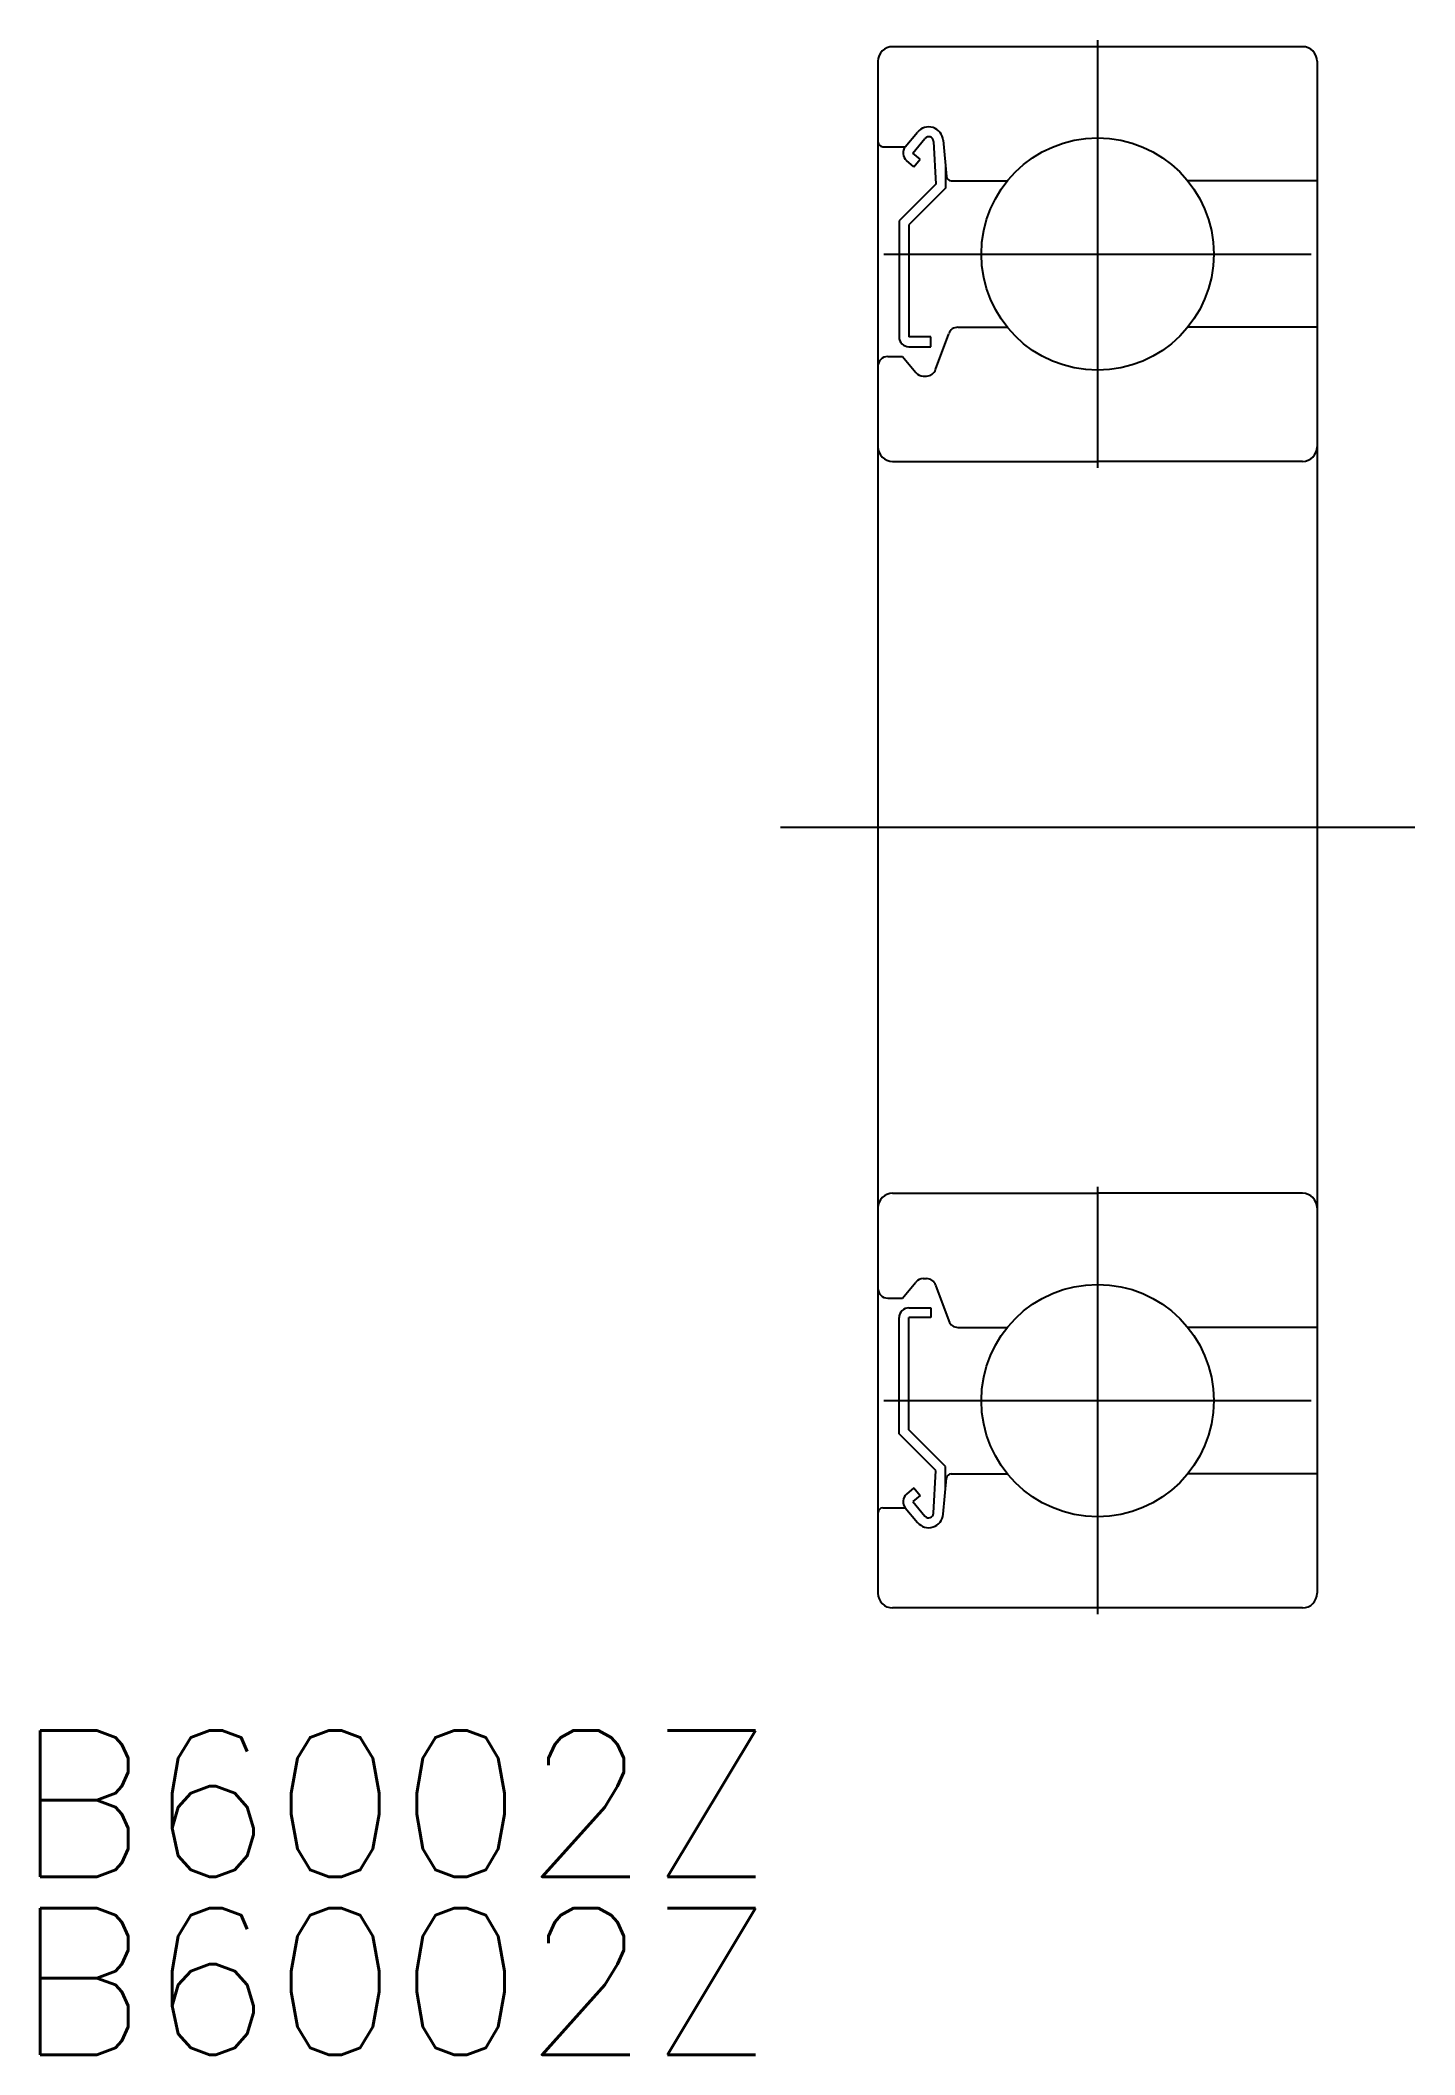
# Model space of a CAD drawing. Extents: x -21.7 to 6.5, y -25.2 to 16.1.
import ezdxf

# ---------------------------------------------------------------- set-up
doc = ezdxf.new("R2010")
doc.units = 0
doc.linetypes.add('CENTER', pattern=[50.8, 31.75, -6.35, 6.35, -6.35])
doc.layers.get('0').update_dxf_attribs({"linetype": 'CONTINUOUS'})
doc.layers.add('CENTER', color=1, linetype='CENTER')
doc.styles.get("Standard").update_dxf_attribs({"font": 'txt.shx', "height": 3, "bigfont": 'bigfont.shx'})

# ---------------------------------------------------------------- blocks, each defined once
blk = doc.blocks.new('*U2')
at = {"color": 7, "linetype": 'CONTINUOUS'}
blk.add_text('B6002Z', height=3, dxfattribs=at).set_placement((-22.183, -21.511))
blk = doc.blocks.new('*U3')
at = {"color": 7, "linetype": 'CONTINUOUS'}
blk.add_text('B6002Z', height=3, dxfattribs=at).set_placement((-22.183, -25.157))

msp = doc.modelspace()

# ---------------------------------------------------------------- linework, layer by layer
at = {"color": 7, "linetype": 'CONTINUOUS'}
for p, q in [((-4.5, 15.7), (-4.5, -15.7)), ((0, 16), (-4.2, 16)), ((4.2, 16), (0, 16)), ((4.5, 15.7), (4.5, -15.7)), ((-3.94, 13.95), (-3.69, 14.247)), ((-3.787, 13.821), (-3.537, 14.119)), ((-3.36, 14.06), (-3.317, 13.183)), ((-3.162, 14.081), (-3.097, 13.341)), ((-4.4, 13.95), (-3.94, 13.95)), ((-3.762, 13.54), (-3.915, 13.668)), ((-3.634, 13.693), (-3.787, 13.821)), ((-3.762, 13.54), (-3.634, 13.693)), ((-3.117, 13.57), (-3.117, 13.1)), ((-2.997, 13.25), (-1.849, 13.25)), ((4.5, 13.25), (1.849, 13.25)), ((-3.317, 13.183), (-4.067, 12.433)), ((-3.117, 13.1), (-3.867, 12.35)), ((-4.067, 12.433), (-4.067, 10.05)), ((-3.867, 12.35), (-3.867, 10.05)), ((-3.417, 10.05), (-3.867, 10.05)), ((-3.417, 9.85), (-3.417, 10.05)), ((-3.318, 9.382), (-3.05, 10.118)), ((-2.862, 10.25), (-1.849, 10.25)), ((4.5, 10.25), (1.849, 10.25)), ((-4.3, 9.65), (-4, 9.65)), ((-4, 9.65), (-3.724, 9.321)), ((-3.867, 9.85), (-3.417, 9.85)), ((-3.571, 9.25), (-3.506, 9.25)), ((-4.2, 7.5), (0, 7.5)), ((4.2, 7.5), (0, 7.5)), ((-4.2, -7.5), (0, -7.5)), ((-2.925, -7.5), (-2.925, -7.5)), ((-1.95, -7.5), (-1.95, -7.5)), ((4.2, -7.5), (0, -7.5)), ((-4, -9.65), (-3.724, -9.321)), ((-3.571, -9.25), (-3.506, -9.25)), ((-3.318, -9.382), (-3.05, -10.118)), ((-4.3, -9.65), (-4, -9.65)), ((-3.867, -9.85), (-3.417, -9.85)), ((-3.417, -9.85), (-3.417, -10.05)), ((-4.067, -12.433), (-4.067, -10.05)), ((-3.417, -10.05), (-3.867, -10.05)), ((-3.867, -12.35), (-3.867, -10.05)), ((-2.862, -10.25), (-1.849, -10.25)), ((4.5, -10.25), (1.849, -10.25)), ((-3.117, -13.1), (-3.867, -12.35)), ((-3.317, -13.183), (-4.067, -12.433)), ((-3.36, -14.06), (-3.317, -13.183)), ((-3.117, -13.57), (-3.117, -13.1)), ((-3.762, -13.54), (-3.915, -13.668)), ((-3.762, -13.54), (-3.634, -13.693)), ((-3.162, -14.081), (-3.097, -13.341)), ((-2.997, -13.25), (-1.849, -13.25)), ((4.5, -13.25), (1.849, -13.25)), ((-4.4, -13.95), (-3.94, -13.95)), ((-3.94, -13.95), (-3.69, -14.247)), ((-3.634, -13.693), (-3.787, -13.821)), ((-3.787, -13.821), (-3.537, -14.119)), ((4.2, -16), (-4.2, -16)), ((4.2, -16), (0, -16))]:
    msp.add_line(p, q, dxfattribs=at)
for centre in [(0, 11.75), (0, -11.75)]:
    msp.add_circle(centre, 2.381, dxfattribs=at)
for centre, radius, start, end in [((-4.2, 15.7), 0.3, 90, 180), ((4.2, 15.7), 0.3, 0, 90), ((-4.4, 14.05), 0.1, 180, 270), ((-3.461, 14.055), 0.3, 4.9968, 140.0002), ((-3.46, 14.055), 0.1, 2.8198, 140.0033), ((-3.787, 13.821), 0.2, 140.0002, 230.0848), ((-2.997, 13.35), 0.1, 184.9968, 269.9995), ((-3.867, 10.05), 0.2, 180, 270), ((-2.862, 10.05), 0.2, 90, 159.9919), ((-4.3, 9.45), 0.2, 90, 180), ((-3.571, 9.45), 0.2, 219.9962, 270), ((-3.506, 9.45), 0.2, 270, 339.9919), ((-4.2, 7.8), 0.3, 180, 270), ((4.2, 7.8), 0.3, 270, 0), ((-4.2, -7.8), 0.3, 90, 180), ((4.2, -7.8), 0.3, 0, 90), ((-4.3, -9.45), 0.2, 180, 270), ((-3.571, -9.45), 0.2, 90, 140.0038), ((-3.506, -9.45), 0.2, 20.0081, 90), ((-3.867, -10.05), 0.2, 90, 180), ((-2.862, -10.05), 0.2, 200.0081, 270), ((-2.997, -13.35), 0.1, 90.0005, 175.0032), ((-4.4, -14.05), 0.1, 90, 180), ((-3.787, -13.821), 0.2, 129.9152, 219.9998), ((-3.461, -14.055), 0.3, 219.9998, 355.0032), ((-3.46, -14.055), 0.1, 219.9967, 357.1802), ((-4.2, -15.7), 0.3, 180, 270), ((4.2, -15.7), 0.3, 270, 0)]:
    msp.add_arc(centre, radius, start, end, dxfattribs=at)
at = {"layer": 'CENTER', "color": 1, "linetype": 'CENTER'}
for p, q in [((0, 16.131), (0, 7.369)), ((-4.381, 11.75), (4.381, 11.75)), ((-6.5, 0), (6.5, 0)), ((0, -7.369), (0, -16.131)), ((-4.381, -11.75), (4.381, -11.75))]:
    msp.add_line(p, q, dxfattribs=at)

# ---------------------------------------------------------------- block references
at = {"color": 7, "linetype": 'CONTINUOUS'}
for name in ['*U2', '*U3']:
    msp.add_blockref(name, (0, 0), dxfattribs=at)

doc.saveas('drawing.dxf')
